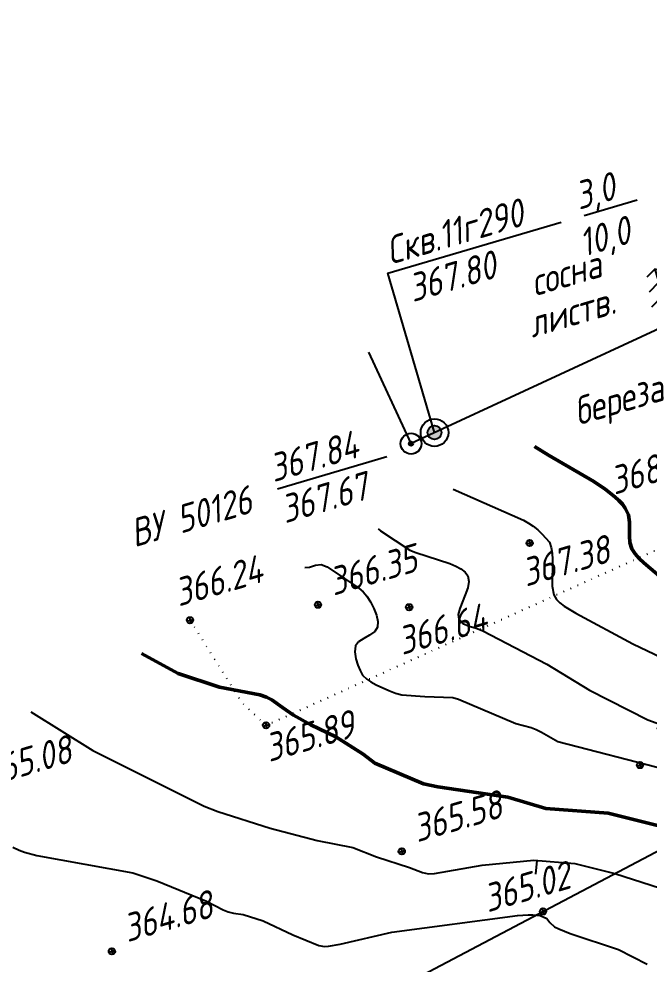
# Model space of a CAD drawing. Extents: x 1517648 to 1519685, y 2184577 to 2185456.
# Drawn here: x 1519439.7 to 1519530.7, y 2185304.4 to 2185440.9 of the extents above; entities that cross this region are included whole.
import ezdxf
from ezdxf.enums import TextEntityAlignment as Align

# ---------------------------------------------------------------- set-up
doc = ezdxf.new("R2010")
doc.units = 0
doc.linetypes.add('ИИDot', pattern=[1, 0, -1])
for name, color, linetype, lineweight in [('ИИ_ГЕОПУНКТ_025', 7, 'Continuous', 25), ('ИИ_КОНТУР_025', 7, 'ИИDot', 25), ('ИИ_ОТМЕТКА_025', 7, 'Continuous', 25), ('ИИ_ПЛОЩАДКА_025', 7, 'Continuous', 25), ('ИИ_РЕЛЬЕФ_025', 34, 'Continuous', 25), ('ИИ_РЕЛЬЕФ_050', 34, 'Continuous', 50), ('ИИ_СКВАЖИНА_025', 7, 'Continuous', 25), ('ИИ_ТРАССА_ТРУБ_025', 7, 'Continuous', 25), ('ИИ_УГОДЬЯ_025', 7, 'Continuous', 25)]:
    doc.layers.add(name, color=color, linetype=linetype, lineweight=lineweight)
doc.styles.add('VNIPISIMPLEXCUR', font='simplex.shx', dxfattribs={"width": 0.8, "oblique": 15})

# ---------------------------------------------------------------- blocks, each defined once
blk = doc.blocks.new('PICKET')
at = {"color": 0, "linetype": 'Continuous', "lineweight": 25}
for p, q in [((-0.23, 0), (0.23, 0)), ((0, 0.23), (0, -0.23))]:
    blk.add_line(p, q, dxfattribs=at)
blk.add_circle((0, 0), 0.23, dxfattribs=at)
at = {"color": 0, "linetype": 'Continuous', "style": 'VNIPISIMPLEXCUR', "oblique": 15, "width": 0.8}
blk.add_attdef('OTMETKA', (1.25, 0.3), '', height=2, dxfattribs=at)
at = {"color": 8, "linetype": 'Continuous', "style": 'VNIPISIMPLEXCUR', "oblique": 15, "width": 0.8, "flags": 1}
blk.add_attdef('NOMER', (1.25, -2.7), '', height=2, dxfattribs=at)
blk = doc.blocks.new('ИИ050052Р')
at = {"linetype": 'Continuous', "lineweight": 25}
h = blk.add_hatch(color=0, dxfattribs=at)
edge = h.paths.add_edge_path()
edge.add_arc((0, 0), 0.15, 0, 360)
at = {"color": 0, "linetype": 'Continuous', "lineweight": 25}
for radius in [0.75, 0.15]:
    blk.add_circle((0, 0), radius, dxfattribs=at)
at = {"color": 0, "linetype": 'Continuous', "style": 'VNIPISIMPLEXCUR', "oblique": 15, "width": 0.8}
for tag, p in [('CENTRE', (1.45, 0.7)), ('HEIGHT', (1.45, -2.7))]:
    blk.add_attdef(tag, p, '', height=2, dxfattribs=at)
for tag, p in [('NUMBER', (-2, -1)), ('STATIONING', (-2, -4.4)), ('ALPHA', (-2, -7.8))]:
    blk.add_attdef(tag, text='', height=2, dxfattribs=at).set_placement(p, align=Align.RIGHT)
at = {"color": 253, "linetype": 'Continuous', "style": 'VNIPISIMPLEXCUR', "oblique": 15, "width": 0.8, "flags": 1}
blk.add_attdef('NOTE', text='', height=1.6, dxfattribs=at).set_placement((-2, -10.8), align=Align.RIGHT)
blk = doc.blocks.new('ИИ053672А')
at = {"color": 0, "linetype": 'Continuous'}
for points in [[(0.7, 3.096), (0, 3.5), (-0.7, 3.096)], [(0, 3.5), (0, 0), (0.7, 0)], [(0.85, 2.009), (0, 2.5), (-0.85, 2.009)], [(1, 0.923), (0, 1.5), (-1, 0.923)]]:
    blk.add_lwpolyline(points, dxfattribs=at)
at = {"color": 0, "linetype": 'Continuous', "style": 'VNIPISIMPLEXCUR', "oblique": 15, "width": 0.8}
blk.add_attdef('RACE1', text='', height=2, dxfattribs=at).set_placement((-2, 2.25), align=Align.RIGHT)
blk.add_attdef('HEIGHT', (2, 2.25), '', height=2, dxfattribs=at)
blk.add_attdef('DISTANCE', text='', height=2, dxfattribs=at).set_placement((8.5, 1.75), align=Align.MIDDLE_LEFT)
blk.add_attdef('RACE2', text='', height=2, dxfattribs=at).set_placement((-2, 1.25), align=Align.TOP_RIGHT)
blk.add_attdef('THICKNESS', text='', height=2, dxfattribs=at).set_placement((2, 1.25), align=Align.TOP_LEFT)
blk = doc.blocks.new('ИИ053671А')
at = {"color": 0, "linetype": 'Continuous'}
blk.add_lwpolyline([(0, 0.875), (0.129, 0.876), (0.342, 0.878), (0.479, 0.882), (0.614, 0.891), (0.726, 0.907), (0.816, 0.94), (0.906, 1), (0.956, 1.071), (0.983, 1.151), (0.991, 1.231), (0.986, 1.295), (0.963, 1.379), (0.932, 1.445), (0.884, 1.516), (0.798, 1.61), (0.719, 1.692), (0.646, 1.766), (0.575, 1.842), (0.536, 1.889), (0.511, 1.929), (0.501, 1.967), (0.504, 1.992), (0.518, 2.017), (0.545, 2.049), (0.608, 2.115), (0.679, 2.198), (0.732, 2.29), (0.745, 2.372), (0.736, 2.444), (0.709, 2.515), (0.672, 2.575), (0.633, 2.617), (0.596, 2.646), (0.548, 2.678), (0.495, 2.709), (0.408, 2.76), (0.363, 2.789), (0.336, 2.812), (0.324, 2.831), (0.321, 2.846), (0.325, 2.865), (0.335, 2.89), (0.353, 2.928), (0.372, 2.968), (0.4, 3.034), (0.413, 3.103), (0.412, 3.19), (0.398, 3.247), (0.363, 3.319), (0.32, 3.377), (0.284, 3.414), (0.246, 3.444), (0.181, 3.476), (0.125, 3.489), (0.07, 3.496), (0, 3.5), (-0.07, 3.496), (-0.125, 3.489), (-0.181, 3.476), (-0.246, 3.444), (-0.284, 3.414), (-0.32, 3.377), (-0.363, 3.319), (-0.398, 3.247), (-0.412, 3.19), (-0.413, 3.103), (-0.4, 3.034), (-0.372, 2.968), (-0.353, 2.928), (-0.335, 2.89), (-0.325, 2.865), (-0.321, 2.846), (-0.324, 2.831), (-0.336, 2.812), (-0.363, 2.789), (-0.408, 2.76), (-0.495, 2.709), (-0.548, 2.678), (-0.596, 2.646), (-0.633, 2.617), (-0.672, 2.575), (-0.709, 2.515), (-0.736, 2.444), (-0.745, 2.372), (-0.732, 2.29), (-0.679, 2.198), (-0.608, 2.115), (-0.545, 2.049), (-0.518, 2.017), (-0.504, 1.992), (-0.501, 1.967), (-0.511, 1.929), (-0.536, 1.889), (-0.575, 1.842), (-0.646, 1.766), (-0.719, 1.692), (-0.798, 1.61), (-0.884, 1.516), (-0.932, 1.445), (-0.963, 1.379), (-0.986, 1.295), (-0.991, 1.231), (-0.983, 1.151), (-0.956, 1.071), (-0.906, 1), (-0.816, 0.94), (-0.726, 0.907), (-0.614, 0.891), (-0.479, 0.882), (-0.342, 0.878), (-0.129, 0.876)], close=True, dxfattribs=at)
blk.add_lwpolyline([(0, 0.875), (0, 0), (0.7, 0)], dxfattribs=at)
at = {"color": 0, "linetype": 'Continuous', "style": 'VNIPISIMPLEXCUR', "oblique": 15, "width": 0.8}
blk.add_attdef('RACE1', text='', height=2, dxfattribs=at).set_placement((-2, 2.25), align=Align.RIGHT)
blk.add_attdef('HEIGHT', (2, 2.25), '', height=2, dxfattribs=at)
blk.add_attdef('DISTANCE', text='', height=2, dxfattribs=at).set_placement((8.5, 1.75), align=Align.MIDDLE_LEFT)
blk.add_attdef('RACE2', text='', height=2, dxfattribs=at).set_placement((-2, 1.25), align=Align.TOP_RIGHT)
blk.add_attdef('THICKNESS', text='', height=2, dxfattribs=at).set_placement((2, 1.25), align=Align.TOP_LEFT)
blk = doc.blocks.new('ИИ25001')
at = {"linetype": 'Continuous'}
h = blk.add_hatch(color=0, dxfattribs=at)
edge = h.paths.add_edge_path()
edge.add_arc((0, 0), 0.5, 0, 360)
at = {"color": 0, "linetype": 'Continuous'}
for radius in [1, 0.5]:
    blk.add_circle((0, 0), radius, dxfattribs=at)
at = {"color": 0, "style": 'VNIPISIMPLEXCUR', "oblique": 15, "width": 0.8}
for tag, p in [('NUMBER', (2, 0.7)), ('STS', (14.218, 0.7)), ('EGWL', (38.317, 0.7)), ('TFS', (19.079, -1)), ('HEIGHT', (2, -2.7)), ('FS', (14.218, -2.7)), ('AGWL', (36.594, -2.7))]:
    blk.add_attdef(tag, p, '', height=2, dxfattribs=at)
at = {"color": 253, "style": 'VNIPISIMPLEXCUR', "oblique": 15, "width": 0.8, "flags": 1}
for tag, p in [('DATE', (-2.5, -0.8)), ('NOTE1', (-2.5, -3.2)), ('NOTE2', (-2.5, -5.6))]:
    blk.add_attdef(tag, text='', height=1.6, dxfattribs=at).set_placement(p, align=Align.RIGHT)
blk = doc.blocks.new('ИИ053296')
at = {"color": 0, "linetype": 'Continuous', "lineweight": 25}
blk.add_lwpolyline([(0, 0), (1, 0)], dxfattribs=at)

msp = doc.modelspace()

# ---------------------------------------------------------------- linework, layer by layer
at = {"layer": 'ИИ_ГЕОПУНКТ_025'}
msp.add_lwpolyline([(1519477.036, 2185373.07), (1519492.861, 2185377.719)], dxfattribs=at)
at = {"layer": 'ИИ_КОНТУР_025', "flags": 128}
msp.add_lwpolyline([(1519464.39, 2185354.07), (1519471.875, 2185342.195), (1519475.39, 2185338.89), (1519559.81, 2185376.84), (1519600.785, 2185404.336), (1519618.726, 2185411.925), (1519636.483, 2185419.793), (1519639.251, 2185421.26)], dxfattribs=at)
at = {"layer": 'ИИ_ПЛОЩАДКА_025'}
msp.add_lwpolyline([(1519628.884, 2185440.941), (1519496.34, 2185379.58), (1519490.219, 2185392.79)], dxfattribs=at)
at = {"layer": 'ИИ_РЕЛЬЕФ_025'}
for points, elevation in [([(1519502.434, 2185372.985), (1519512.611, 2185368.514), (1519513.317, 2185368.107), (1519514.006, 2185367.655), (1519514.663, 2185367.149), (1519515.249, 2185366.566), (1519516.334, 2185365.326), (1519516.585, 2185364.591), (1519516.718, 2185363.754), (1519516.765, 2185362.843), (1519516.738, 2185359.014), (1519516.98, 2185357.735), (1519517.357, 2185357.06), (1519517.83, 2185356.598), (1519518.477, 2185356.113), (1519520.149, 2185355.089), (1519528.38, 2185350.685), (1519537.804, 2185346.186)], 367.5), ([(1519491.58, 2185367.267), (1519491.943, 2185366.99), (1519496.165, 2185364.213), (1519497.051, 2185363.857), (1519501.967, 2185362.257), (1519502.821, 2185361.889), (1519503.556, 2185361.475), (1519504.139, 2185361.005), (1519504.538, 2185360.466), (1519504.688, 2185359.682), (1519504.532, 2185358.757), (1519504.176, 2185357.752), (1519503.371, 2185355.761), (1519503.165, 2185354.907), (1519503.252, 2185354.232), (1519503.844, 2185353.614), (1519504.742, 2185353.215), (1519505.763, 2185352.904), (1519506.722, 2185352.549), (1519515.975, 2185347.728), (1519522.153, 2185343.993), (1519530.559, 2185339.701), (1519532.818, 2185338.851)], 367), ([(1519480.97, 2185361.677), (1519481.656, 2185361.733), (1519482.51, 2185362.026), (1519483.343, 2185362.119), (1519484.2, 2185361.781), (1519488.773, 2185358.706), (1519489.412, 2185358.162), (1519489.947, 2185357.553), (1519490.483, 2185356.722), (1519490.979, 2185355.789), (1519491.355, 2185354.819), (1519491.55, 2185353.89), (1519491.497, 2185353.076), (1519491.083, 2185352.457), (1519490.351, 2185351.938), (1519489.508, 2185351.455), (1519488.759, 2185350.948), (1519488.308, 2185350.353), (1519488.205, 2185349.488), (1519488.359, 2185348.514), (1519488.651, 2185347.573), (1519488.965, 2185346.808), (1519489.347, 2185346.135), (1519489.953, 2185345.574), (1519490.548, 2185345.177), (1519491.317, 2185344.747), (1519493.151, 2185343.906), (1519494.105, 2185343.556), (1519495.009, 2185343.292), (1519498.34, 2185343.056), (1519502.388, 2185342.928), (1519503.207, 2185342.68), (1519511.485, 2185339.149), (1519513.681, 2185338.566), (1519514.408, 2185338.302), (1519515.193, 2185337.924), (1519517.532, 2185336.543), (1519548.862, 2185328.465)], 366.5), ([(1519441.384, 2185340.824), (1519450.377, 2185335.243), (1519466.434, 2185327.236), (1519468.437, 2185326.46), (1519475.98, 2185324.022), (1519482.785, 2185322.241), (1519487.922, 2185321.252), (1519491.34, 2185319.915), (1519496.122, 2185318.329), (1519497.99, 2185317.623), (1519498.863, 2185317.443), (1519499.722, 2185317.469), (1519506.636, 2185318.707), (1519514.079, 2185319.404), (1519520.016, 2185318.953), (1519525.79, 2185317.509), (1519540.197, 2185312.867)], 365.5), ([(1519438.782, 2185321.281), (1519439.69, 2185320.855), (1519440.491, 2185320.561), (1519442.278, 2185320.072), (1519456.153, 2185317.563), (1519459.625, 2185316.447), (1519466.776, 2185313.486), (1519469.178, 2185312.231), (1519469.934, 2185311.929), (1519470.677, 2185311.755), (1519472.097, 2185311.58), (1519474.993, 2185310.637), (1519479.275, 2185308.63), (1519483.001, 2185307.1), (1519483.827, 2185306.943), (1519484.431, 2185306.983), (1519486.074, 2185307.258), (1519493.549, 2185308.993), (1519511.728, 2185311.428), (1519513.282, 2185311.502), (1519513.948, 2185311.498), (1519514.529, 2185311.464), (1519515.021, 2185311.397), (1519515.951, 2185310.982), (1519516.387, 2185310.388), (1519517.063, 2185309.779), (1519517.699, 2185309.468), (1519519.316, 2185308.825), (1519526.33, 2185306.488), (1519530.452, 2185304.386)], 365)]:
    msp.add_lwpolyline(points, dxfattribs=dict(at, elevation=elevation))
at = {"layer": 'ИИ_РЕЛЬЕФ_050'}
for points, elevation in [([(1519514.18, 2185379.172), (1519516.217, 2185377.923), (1519522.778, 2185374.094), (1519524.402, 2185373.002), (1519525.792, 2185371.911), (1519526.378, 2185371.366), (1519526.881, 2185370.822), (1519527.291, 2185370.279), (1519527.756, 2185369.278), (1519527.925, 2185368.256), (1519527.902, 2185366.237), (1519527.969, 2185365.284), (1519528.262, 2185364.396), (1519528.731, 2185363.676), (1519529.318, 2185363.011), (1519529.993, 2185362.386), (1519535.714, 2185357.481)], 368), ([(1519457.405, 2185349.264), (1519462.662, 2185346.382), (1519468.673, 2185344.39), (1519474.477, 2185343.297), (1519475.441, 2185342.96), (1519476.202, 2185342.557), (1519477.779, 2185341.487), (1519479.368, 2185340.357), (1519481.855, 2185338.94), (1519485.454, 2185337.252), (1519489.405, 2185334.702), (1519491.083, 2185333.447), (1519498.149, 2185330.459), (1519500.213, 2185329.981), (1519510.325, 2185328.528), (1519515.806, 2185326.875), (1519524.814, 2185326.191), (1519536.603, 2185323.242)], 366)]:
    msp.add_lwpolyline(points, dxfattribs=dict(at, elevation=elevation))
at = {"layer": 'ИИ_СКВАЖИНА_025', "flags": 128}
for points in [[(1519521.373, 2185412.54), (1519529.042, 2185414.793)], [(1519499.734, 2185381.183), (1519492.973, 2185404.196), (1519518.026, 2185411.557)]]:
    msp.add_lwpolyline(points, dxfattribs=at)
at = {"layer": 'ИИ_ТРАССА_ТРУБ_025', "color": 4}
msp.add_lwpolyline([(1519223.067, 2185157.992), (1519419.16, 2185261.3), (1519657.402, 2185386.805)], dxfattribs=at)

# ---------------------------------------------------------------- block references
at = {"layer": 'ИИ_ГЕОПУНКТ_025'}
ref = msp.add_blockref('ИИ050052Р', (1519496.34, 2185379.58, 367.67), dxfattribs=dict(at, xscale=2, yscale=2, zscale=2, rotation=16.37305555555556))
ref.add_attrib('NUMBER', 'ВУ 50126', dxfattribs={"layer": '0', "color": 0, "linetype": 'Continuous', "height": 4, "rotation": 16.37306, "style": 'VNIPISIMPLEXCUR', "oblique": 15, "width": 0.8}).set_placement((1519473.648, 2185369.676, 367.67), align=Align.RIGHT)
ref.add_attrib('CENTRE', '367.84', (1519476.463, 2185373.979, 367.67), dxfattribs={"layer": '0', "color": 0, "linetype": 'Continuous', "height": 4, "rotation": 16.37306, "style": 'VNIPISIMPLEXCUR', "oblique": 15, "width": 0.8})
ref.add_attrib('HEIGHT', '367.67', (1519478.126, 2185368.037, 367.67), dxfattribs={"layer": '0', "color": 0, "linetype": 'Continuous', "height": 4, "rotation": 16.37306, "style": 'VNIPISIMPLEXCUR', "oblique": 15, "width": 0.8})
at = {"layer": 'ИИ_ОТМЕТКА_025'}
ref = msp.add_blockref('PICKET', (1519532.861, 2185372.316, 368.25), dxfattribs=dict(at, xscale=2, yscale=2, zscale=2, rotation=16.37305555555556))
ref.add_attrib('OTMETKA', '368.25', (1519525.714, 2185372.159, 368.25), dxfattribs={"layer": '0', "color": 0, "linetype": 'Continuous', "height": 4, "rotation": 16.37306, "style": 'VNIPISIMPLEXCUR', "oblique": 15, "width": 0.8})
at = {"layer": 'ИИ_ОТМЕТКА_025', "xscale": 2, "yscale": 2, "zscale": 2, "rotation": 16.37305555555556}
for p, values in [((1519482.887, 2185356.306, 366.35), {'OTMETKA': '366.35'}), ((1519529.42, 2185333.14, 366.48), {'OTMETKA': '366.48'}), ((1519432.92, 2185328.7, 365.08), {'OTMETKA': '365.08'}), ((1519495, 2185320.68, 365.58), {'OTMETKA': '365.58'}), ((1519453.11, 2185306.24, 364.68), {'OTMETKA': '364.68'})]:
    msp.add_blockref('PICKET', p, dxfattribs=at).add_auto_attribs(values)
at = {"layer": 'ИИ_ОТМЕТКА_025'}
ref = msp.add_blockref('PICKET', (1519513.477, 2185365.227, 367.38), dxfattribs=dict(at, xscale=2, yscale=2, zscale=2, rotation=16.37305555555556))
ref.add_attrib('OTMETKA', '367.38', (1519512.952, 2185358.892, 367.38), dxfattribs={"layer": '0', "color": 0, "linetype": 'Continuous', "height": 4, "rotation": 16.37306, "style": 'VNIPISIMPLEXCUR', "oblique": 15, "width": 0.8})
ref = msp.add_blockref('PICKET', (1519464.39, 2185354.07, 366.24), dxfattribs=dict(at, xscale=2, yscale=2, zscale=2, rotation=16.37305555555556))
ref.add_attrib('OTMETKA', '366.24', (1519462.759, 2185356.022, 366.24), dxfattribs={"layer": '0', "color": 0, "linetype": 'Continuous', "height": 4, "rotation": 16.37306, "style": 'VNIPISIMPLEXCUR', "oblique": 15, "width": 0.8})
ref = msp.add_blockref('PICKET', (1519496.07, 2185355.956, 366.64), dxfattribs=dict(at, xscale=2, yscale=2, zscale=2, rotation=16.37305555555556))
ref.add_attrib('OTMETKA', '366.64', (1519495.046, 2185349.012, 366.64), dxfattribs={"layer": '0', "color": 0, "linetype": 'Continuous', "height": 4, "rotation": 16.37306, "style": 'VNIPISIMPLEXCUR', "oblique": 15, "width": 0.8})
ref = msp.add_blockref('PICKET', (1519475.39, 2185338.89, 365.89), dxfattribs=dict(at, xscale=2, yscale=2, zscale=2, rotation=16.37305555555556))
ref.add_attrib('OTMETKA', '365.89', (1519475.839, 2185333.559, 365.89), dxfattribs={"layer": '0', "color": 0, "linetype": 'Continuous', "height": 4, "rotation": 16.37306, "style": 'VNIPISIMPLEXCUR', "oblique": 15, "width": 0.8})
ref = msp.add_blockref('PICKET', (1519515.409, 2185312.004, 365.02), dxfattribs=dict(at, xscale=2, yscale=2, zscale=2, rotation=16.37305555555556))
ref.add_attrib('OTMETKA', '365.02', (1519507.423, 2185311.835, 365.02), dxfattribs={"layer": '0', "color": 0, "linetype": 'Continuous', "height": 4, "rotation": 16.37306, "style": 'VNIPISIMPLEXCUR', "oblique": 15, "width": 0.8})
at = {"layer": 'ИИ_РЕЛЬЕФ_025', "xscale": 2, "yscale": 2, "zscale": 2, "rotation": 265.6582455921578}
msp.add_blockref('ИИ053296', (1519514.498, 2185319.372, 365.5), dxfattribs=at)
at = {"layer": 'ИИ_СКВАЖИНА_025'}
ref = msp.add_blockref('ИИ25001', (1519499.734, 2185381.183, 367.8), dxfattribs=dict(at, xscale=2, yscale=2, zscale=2, rotation=16.37305555555556))
ref.add_attrib('NUMBER', 'Скв.11г290', (1519493.331, 2185405.4, 367.32), dxfattribs={"layer": '0', "color": 0, "height": 4, "rotation": 16.37306, "style": 'VNIPISIMPLEXCUR', "oblique": 15, "width": 0.8})
ref.add_attrib('HEIGHT', '367.80', (1519496.58, 2185399.99, 367.32), dxfattribs={"layer": '0', "color": 0, "height": 4, "rotation": 16.37306, "style": 'VNIPISIMPLEXCUR', "oblique": 15, "width": 0.8})
ref.add_attrib('STS', '3,0', (1519520.6, 2185413.324, 367.32), dxfattribs={"layer": '0', "color": 0, "height": 4, "rotation": 16.37306, "style": 'VNIPISIMPLEXCUR', "oblique": 15, "width": 0.8})
ref.add_attrib('FS', '10,0', (1519521.238, 2185406.535, 367.32), dxfattribs={"layer": '0', "color": 0, "height": 4, "rotation": 16.37306, "style": 'VNIPISIMPLEXCUR', "oblique": 15, "width": 0.8})
ref.add_attrib('TFS', 'минус 0,1%%DC', (1519532.02, 2185413.684, 367.32), dxfattribs={"layer": '0', "color": 0, "height": 4, "rotation": 16.37306, "style": 'VNIPISIMPLEXCUR', "oblique": 15, "width": 0.8})
at = {"layer": 'ИИ_УГОДЬЯ_025'}
ref = msp.add_blockref('ИИ053672А', (1519533.523, 2185398.072), dxfattribs=dict(at, xscale=2, yscale=2, zscale=2, rotation=16.37305555555556))
ref.add_attrib('RACE1', 'сосна', dxfattribs={"layer": '0', "color": 0, "linetype": 'Continuous', "height": 4, "rotation": 16.37306, "style": 'VNIPISIMPLEXCUR', "oblique": 15, "width": 0.8}).set_placement((1519524.176, 2185403.758), align=Align.RIGHT)
ref.add_attrib('RACE2', 'листв.', dxfattribs={"layer": '0', "color": 0, "linetype": 'Continuous', "height": 4, "rotation": 16.37306, "style": 'VNIPISIMPLEXCUR', "oblique": 15, "width": 0.8}).set_placement((1519525.039, 2185402.316), align=Align.TOP_RIGHT)
ref.add_attrib('HEIGHT', '20', (1519545.321, 2185407.082), dxfattribs={"layer": '0', "color": 0, "linetype": 'Continuous', "height": 4, "rotation": 16.37306, "style": 'VNIPISIMPLEXCUR', "oblique": 15, "width": 0.8})
ref.add_attrib('THICKNESS', '0.20-0.30', dxfattribs={"layer": '0', "color": 0, "linetype": 'Continuous', "height": 4, "rotation": 16.37306, "style": 'VNIPISIMPLEXCUR', "oblique": 15, "width": 0.8}).set_placement((1519537.334, 2185402.052), align=Align.TOP_LEFT)
ref.add_attrib('DISTANCE', '4-7', dxfattribs={"layer": '0', "color": 0, "linetype": 'Continuous', "height": 4, "rotation": 16.37306, "style": 'VNIPISIMPLEXCUR', "oblique": 15, "width": 0.8}).set_placement((1519561.82, 2185410.903), align=Align.MIDDLE_LEFT)
ref = msp.add_blockref('ИИ053671А', (1519537.477, 2185385.307), dxfattribs=dict(at, xscale=2, yscale=2, zscale=2, rotation=16.37305555555556))
ref.add_attrib('RACE1', 'береза', dxfattribs={"layer": '0', "color": 0, "linetype": 'Continuous', "height": 4, "rotation": 16.37306, "style": 'VNIPISIMPLEXCUR', "oblique": 15, "width": 0.8}).set_placement((1519533.134, 2185385.9), align=Align.RIGHT)
ref.add_attrib('HEIGHT', '1-3', (1519547.981, 2185394.106), dxfattribs={"layer": '0', "color": 0, "linetype": 'Continuous', "height": 4, "rotation": 16.37306, "style": 'VNIPISIMPLEXCUR', "oblique": 15, "width": 0.8})
ref.add_attrib('THICKNESS', '0.10-0.05', dxfattribs={"layer": '0', "color": 0, "linetype": 'Continuous', "height": 4, "rotation": 16.37306, "style": 'VNIPISIMPLEXCUR', "oblique": 15, "width": 0.8}).set_placement((1519541.088, 2185389.918), align=Align.TOP_LEFT)
ref.add_attrib('DISTANCE', '2', dxfattribs={"layer": '0', "color": 0, "linetype": 'Continuous', "height": 4, "rotation": 16.37306, "style": 'VNIPISIMPLEXCUR', "oblique": 15, "width": 0.8}).set_placement((1519566.636, 2185398.577), align=Align.MIDDLE_LEFT)

doc.saveas('drawing.dxf')
